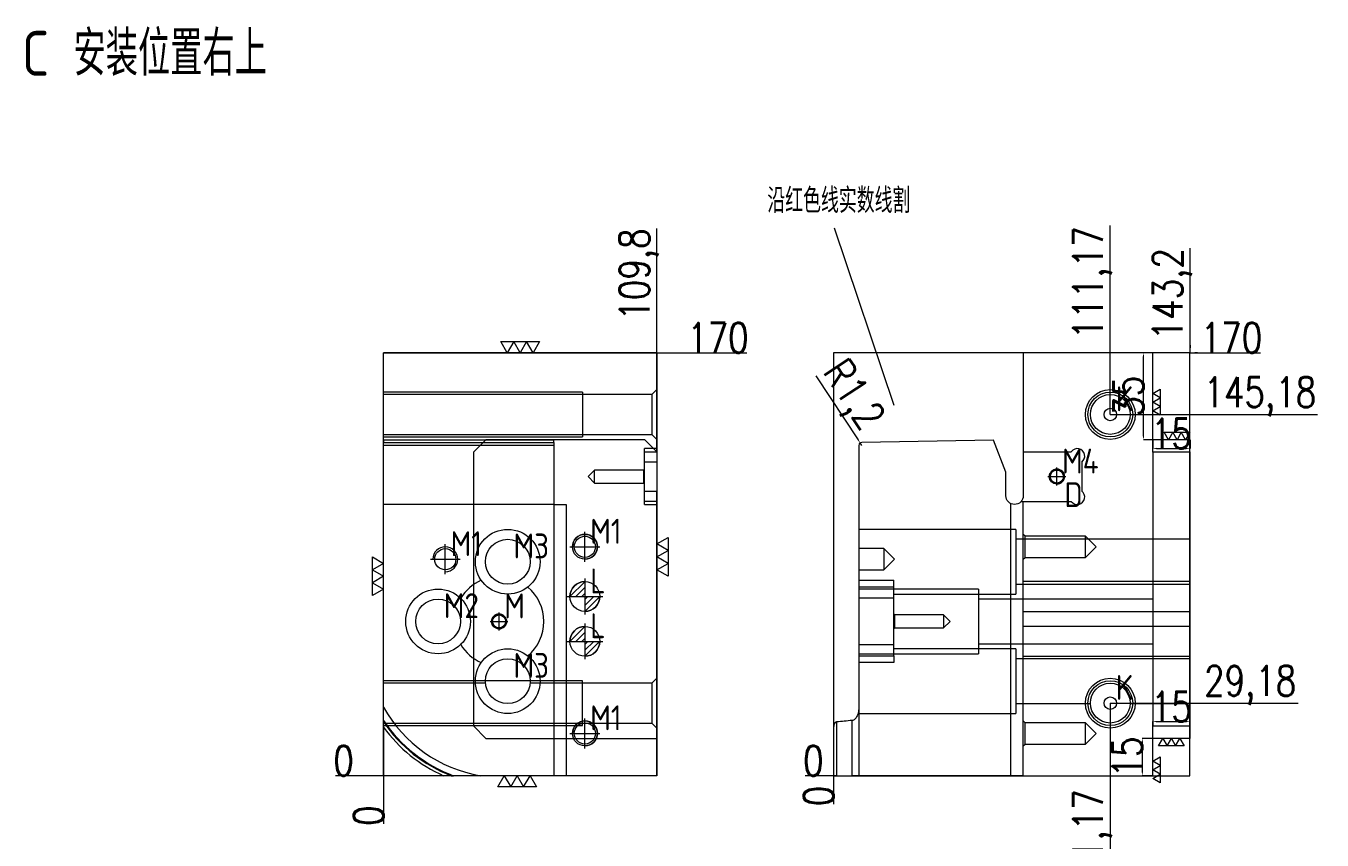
# Model space of a CAD drawing. Header units: millimetres. Extents: x 15244 to 16223, y 34810 to 35346.
# Drawn here: x 15244 to 15765, y 35004 to 35332 of the extents above; entities that cross this region are included whole.
import ezdxf

# ---------------------------------------------------------------- set-up
doc = ezdxf.new("R2010")
doc.units = ezdxf.units.MM
doc.linetypes.add('CENTER', pattern=[0])
doc.linetypes.add('DASHED', pattern=[0])
for name, color, linetype, lineweight in [('DIE', 20, 'Continuous', 20), ('DIE_W', 1, 'Continuous', 20), ('DIM', 4, 'Continuous', 20)]:
    doc.layers.add(name, color=color, linetype=linetype, lineweight=lineweight)
doc.styles.add('chinesef_fs', font='gbenor.shx', dxfattribs={"bigfont": 'gbcbig.shx'})
doc.styles.add('gbenor', font='gbenor.shx', dxfattribs={"bigfont": 'gbcbig.shx'})
doc.styles.add('TXT', font='txt.shx', dxfattribs={"width": 0.8, "bigfont": 'ctxt.shx'})
doc.dimstyles.new('零件', dxfattribs={"dimscale": 1.5, "dimtxt": 8, "dimasz": 1, "dimexe": 0, "dimexo": 0, "dimgap": 0, "dimtad": 1, "dimtxsty": 'TXT', "dimcen": 0, "dimclrd": 252, "dimclre": 252, "dimclrt": 4, "dimazin": 3, "dimtp": 0.001, "dimtm": 0.001, "dimtfac": 1, "dimtmove": 0, "dimatfit": 3, "dimlwd": 5, "dimlwe": 5})

# ---------------------------------------------------------------- blocks, each defined once
blk = doc.blocks.new('*D1109')
at = {"layer": 'Defpoints', "color": 0}
for p in [(15497.19, 35200.28), (15510.09, 35200.28), (15387.39, 35030.28)]:
    blk.add_point(p, dxfattribs=at)
at = {"layer": 'DIM', "color": 252, "lineweight": 5}
for p, q in [((15497.19, 35200.28), (15504.09, 35200.28)), ((15504.09, 35200.28), (15507.09, 35200.28)), ((15507.09, 35200.28), (15533.4, 35200.28))]:
    blk.add_line(p, q, dxfattribs=at)
at = {"layer": 'DIM', "color": 4, "lineweight": 5, "insert": (15521.75, 35206.28), "char_height": 12, "attachment_point": 5, "style": 'TXT'}
blk.add_mtext('170', dxfattribs=at)
blk = doc.blocks.new('*D1110')
at = {"layer": 'Defpoints', "color": 0}
for p in [(15374.49, 35030.28), (15387.39, 35030.28), (15387.39, 35030.28)]:
    blk.add_point(p, dxfattribs=at)
at = {"layer": 'DIM', "color": 252, "lineweight": 5}
blk.add_line((15387.39, 35030.28), (15368.09, 35030.28), dxfattribs=at)
at = {"layer": 'DIM', "color": 4, "lineweight": 5, "insert": (15371.29, 35036.28), "char_height": 12, "attachment_point": 5, "style": 'TXT'}
blk.add_mtext('0', dxfattribs=at)
blk = doc.blocks.new('*D1111')
at = {"layer": 'Defpoints', "color": 0}
for p in [(15387.39, 35030.28), (15387.39, 35030.28), (15387.39, 35017.38)]:
    blk.add_point(p, dxfattribs=at)
at = {"layer": 'DIM', "color": 252, "lineweight": 5}
blk.add_line((15387.39, 35030.28), (15387.39, 35010.98), dxfattribs=at)
at = {"layer": 'DIM', "color": 4, "lineweight": 5, "insert": (15381.39, 35014.18), "char_height": 12, "attachment_point": 5, "rotation": 90, "style": 'TXT'}
blk.add_mtext('0', dxfattribs=at)
blk = doc.blocks.new('*D1112')
at = {"layer": 'Defpoints', "color": 0}
for p in [(15497.19, 35213.18), (15497.19, 35200.28), (15387.39, 35030.28)]:
    blk.add_point(p, dxfattribs=at)
at = {"layer": 'DIM', "color": 252, "lineweight": 5}
for p, q in [((15497.19, 35210.18), (15497.19, 35250.21)), ((15497.19, 35207.18), (15497.19, 35210.18)), ((15497.19, 35200.28), (15497.19, 35207.18))]:
    blk.add_line(p, q, dxfattribs=at)
at = {"layer": 'DIM', "color": 4, "lineweight": 5, "insert": (15490.05, 35231.7), "char_height": 12, "attachment_point": 5, "rotation": 90, "style": 'TXT'}
blk.add_mtext('109,8', dxfattribs=at)
blk = doc.blocks.new('*D1113')
at = {"layer": 'Defpoints', "color": 0}
for p in [(15679.43, 35059.46), (15716.46, 35059.46), (15568.26, 35030.28)]:
    blk.add_point(p, dxfattribs=at)
at = {"layer": 'DIM', "color": 252, "lineweight": 5}
for p, q in [((15679.43, 35059.46), (15710.46, 35059.46)), ((15710.46, 35059.46), (15713.46, 35059.46)), ((15713.46, 35059.46), (15754.86, 35059.46))]:
    blk.add_line(p, q, dxfattribs=at)
at = {"layer": 'DIM', "color": 4, "lineweight": 5, "insert": (15735.66, 35066.6), "char_height": 12, "attachment_point": 5, "style": 'TXT'}
blk.add_mtext('29,18', dxfattribs=at)
blk = doc.blocks.new('*D1114')
at = {"layer": 'Defpoints', "color": 0}
for p in [(15679.43, 35175.46), (15716.46, 35175.46), (15568.26, 35030.28)]:
    blk.add_point(p, dxfattribs=at)
at = {"layer": 'DIM', "color": 252, "lineweight": 5}
for p, q in [((15679.43, 35175.46), (15710.46, 35175.46)), ((15710.46, 35175.46), (15713.46, 35175.46)), ((15713.46, 35175.46), (15762.63, 35175.46))]:
    blk.add_line(p, q, dxfattribs=at)
at = {"layer": 'DIM', "color": 4, "lineweight": 5, "insert": (15739.54, 35182.6), "char_height": 12, "attachment_point": 5, "style": 'TXT'}
blk.add_mtext('145,18', dxfattribs=at)
blk = doc.blocks.new('*D1115')
at = {"layer": 'Defpoints', "color": 0}
for p in [(15711.46, 35200.28), (15716.46, 35200.28), (15568.26, 35030.28)]:
    blk.add_point(p, dxfattribs=at)
at = {"layer": 'DIM', "color": 252, "lineweight": 5}
for p, q in [((15711.46, 35200.28), (15714.46, 35200.28)), ((15714.46, 35200.28), (15713.46, 35200.28)), ((15713.46, 35200.28), (15739.77, 35200.28))]:
    blk.add_line(p, q, dxfattribs=at)
at = {"layer": 'DIM', "color": 4, "lineweight": 5, "insert": (15728.11, 35206.28), "char_height": 12, "attachment_point": 5, "style": 'TXT'}
blk.add_mtext('170', dxfattribs=at)
blk = doc.blocks.new('*D1116')
at = {"layer": 'Defpoints', "color": 0}
for p in [(15563.26, 35030.28), (15568.26, 35030.28), (15568.26, 35030.28)]:
    blk.add_point(p, dxfattribs=at)
at = {"layer": 'DIM', "color": 252, "lineweight": 5}
blk.add_line((15568.26, 35030.28), (15556.86, 35030.28), dxfattribs=at)
at = {"layer": 'DIM', "color": 4, "lineweight": 5, "insert": (15560.06, 35036.28), "char_height": 12, "attachment_point": 5, "style": 'TXT'}
blk.add_mtext('0', dxfattribs=at)
blk = doc.blocks.new('*D1117')
at = {"layer": 'Defpoints', "color": 0}
for p in [(15679.43, 35059.46), (15568.26, 35030.28), (15679.43, 35025.28)]:
    blk.add_point(p, dxfattribs=at)
at = {"layer": 'DIM', "color": 252, "lineweight": 5}
for p, q in [((15679.43, 35059.46), (15679.43, 35031.28)), ((15679.43, 35031.28), (15679.43, 35028.28)), ((15679.43, 35028.28), (15679.43, 34979.11))]:
    blk.add_line(p, q, dxfattribs=at)
at = {"layer": 'DIM', "color": 4, "lineweight": 5, "insert": (15672.28, 35002.2), "char_height": 12, "attachment_point": 5, "rotation": 90, "style": 'TXT'}
blk.add_mtext('111,17', dxfattribs=at)
blk = doc.blocks.new('*D1118')
at = {"layer": 'Defpoints', "color": 0}
for p in [(15568.26, 35030.28), (15568.26, 35030.28), (15568.26, 35025.28)]:
    blk.add_point(p, dxfattribs=at)
at = {"layer": 'DIM', "color": 252, "lineweight": 5}
blk.add_line((15568.26, 35030.28), (15568.26, 35018.88), dxfattribs=at)
at = {"layer": 'DIM', "color": 4, "lineweight": 5, "insert": (15562.26, 35022.08), "char_height": 12, "attachment_point": 5, "rotation": 90, "style": 'TXT'}
blk.add_mtext('0', dxfattribs=at)
blk = doc.blocks.new('*D1119')
at = {"layer": 'Defpoints', "color": 0}
for p in [(15711.46, 35205.28), (15711.46, 35200.28), (15568.26, 35030.28)]:
    blk.add_point(p, dxfattribs=at)
at = {"layer": 'DIM', "color": 252, "lineweight": 5}
for p, q in [((15711.46, 35202.28), (15711.46, 35242.31)), ((15711.46, 35200.28), (15711.46, 35203.28)), ((15711.46, 35203.28), (15711.46, 35202.28))]:
    blk.add_line(p, q, dxfattribs=at)
at = {"layer": 'DIM', "color": 4, "lineweight": 5, "insert": (15704.31, 35223.8), "char_height": 12, "attachment_point": 5, "rotation": 90, "style": 'TXT'}
blk.add_mtext('143,2', dxfattribs=at)
blk = doc.blocks.new('*D1120')
at = {"layer": 'Defpoints', "color": 0}
for p in [(15679.43, 35205.28), (15679.43, 35175.46), (15568.26, 35030.28)]:
    blk.add_point(p, dxfattribs=at)
at = {"layer": 'DIM', "color": 252, "lineweight": 5}
for p, q in [((15679.43, 35202.28), (15679.43, 35251.45)), ((15679.43, 35199.28), (15679.43, 35202.28)), ((15679.43, 35175.46), (15679.43, 35199.28))]:
    blk.add_line(p, q, dxfattribs=at)
at = {"layer": 'DIM', "color": 4, "lineweight": 5, "insert": (15672.28, 35228.37), "char_height": 12, "attachment_point": 5, "rotation": 90, "style": 'TXT'}
blk.add_mtext('111,17', dxfattribs=at)
blk = doc.blocks.new('pg_hx_L0')
at = {"color": 230}
for p, q in [((-0.5, -0.003), (0, 0.497)), ((0, 0.6), (0, -0.6)), ((-0.6, 0), (0.6, 0)), ((-0.3, 0), (0, 0.3)), ((-0.1, 0), (0, 0.1)), ((0.5, 0.003), (0, -0.497)), ((0.1, 0), (0, -0.1)), ((0.3, 0), (0, -0.3))]:
    blk.add_line(p, q, dxfattribs=at)
for start, end in [(90, 180), (270, 0)]:
    blk.add_arc((0, 0), 0.5, start, end, dxfattribs=at)
blk = doc.blocks.new('pg_hx_LLL0')
blk.add_blockref('pg_hx_L0', (0, 0))
blk = doc.blocks.new('*D1127')
at = {"layer": 'Defpoints', "color": 0}
for p in [(15711.46, 35052.02), (15696.46, 35045.28), (15711.46, 35045.28)]:
    blk.add_point(p, dxfattribs=at)
at = {"layer": 'DIE', "color": 252, "linetype": 'Continuous', "lineweight": 5}
for p, q in [((15696.46, 35045.28), (15696.46, 35052.02)), ((15697.96, 35052.02), (15709.96, 35052.02)), ((15711.46, 35045.28), (15711.46, 35052.02))]:
    blk.add_line(p, q, dxfattribs=at)
at = {"layer": 'DIE', "color": 252}
for points in [[(15697.96, 35052.27), (15697.96, 35051.77), (15696.46, 35052.02)], [(15709.96, 35051.77), (15709.96, 35052.27), (15711.46, 35052.02)]]:
    blk.add_solid(points, dxfattribs=at)
at = {"layer": 'DIE', "color": 4, "lineweight": 5, "insert": (15703.96, 35058.02), "char_height": 12, "attachment_point": 5, "style": 'TXT'}
blk.add_mtext('15', dxfattribs=at)
blk = doc.blocks.new('*D1128')
at = {"layer": 'Defpoints', "color": 0}
for p in [(15696.46, 35045.28), (15692.3, 35030.28), (15696.46, 35030.28)]:
    blk.add_point(p, dxfattribs=at)
at = {"layer": 'DIE', "color": 252, "linetype": 'Continuous', "lineweight": 5}
for p, q in [((15696.46, 35045.28), (15692.3, 35045.28)), ((15692.3, 35043.78), (15692.3, 35031.78)), ((15696.46, 35030.28), (15692.3, 35030.28))]:
    blk.add_line(p, q, dxfattribs=at)
at = {"layer": 'DIE', "color": 252}
for points in [[(15692.55, 35043.78), (15692.05, 35043.78), (15692.3, 35045.28)], [(15692.05, 35031.78), (15692.55, 35031.78), (15692.3, 35030.28)]]:
    blk.add_solid(points, dxfattribs=at)
at = {"layer": 'DIE', "color": 4, "lineweight": 5, "insert": (15686.3, 35037.78), "char_height": 12, "attachment_point": 5, "rotation": 90, "style": 'TXT'}
blk.add_mtext('15', dxfattribs=at)
blk = doc.blocks.new('*D1129')
at = {"layer": 'Defpoints', "color": 0}
for p in [(15692.78, 35200.28), (15696.46, 35200.28), (15696.46, 35165.28)]:
    blk.add_point(p, dxfattribs=at)
at = {"layer": 'DIE', "color": 252, "linetype": 'Continuous', "lineweight": 5}
for p, q in [((15696.46, 35200.28), (15692.78, 35200.28)), ((15692.78, 35166.78), (15692.78, 35198.78)), ((15696.46, 35165.28), (15692.78, 35165.28))]:
    blk.add_line(p, q, dxfattribs=at)
at = {"layer": 'DIE', "color": 252}
for points in [[(15693.03, 35198.78), (15692.53, 35198.78), (15692.78, 35200.28)], [(15692.53, 35166.78), (15693.03, 35166.78), (15692.78, 35165.28)]]:
    blk.add_solid(points, dxfattribs=at)
at = {"layer": 'DIE', "color": 4, "lineweight": 5, "insert": (15686.78, 35182.78), "char_height": 12, "attachment_point": 5, "rotation": 90, "style": 'TXT'}
blk.add_mtext('35', dxfattribs=at)
blk = doc.blocks.new('*D1130')
at = {"layer": 'Defpoints', "color": 0}
for p in [(15696.46, 35165.28), (15711.46, 35165.28), (15711.46, 35161.82)]:
    blk.add_point(p, dxfattribs=at)
at = {"layer": 'DIE', "color": 252, "linetype": 'Continuous', "lineweight": 5}
for p, q in [((15696.46, 35165.28), (15696.46, 35161.82)), ((15711.46, 35165.28), (15711.46, 35161.82)), ((15697.96, 35161.82), (15709.96, 35161.82))]:
    blk.add_line(p, q, dxfattribs=at)
at = {"layer": 'DIE', "color": 252}
for points in [[(15697.96, 35162.07), (15697.96, 35161.57), (15696.46, 35161.82)], [(15709.96, 35161.57), (15709.96, 35162.07), (15711.46, 35161.82)]]:
    blk.add_solid(points, dxfattribs=at)
at = {"layer": 'DIE', "color": 4, "lineweight": 5, "insert": (15703.96, 35167.82), "char_height": 12, "attachment_point": 5, "style": 'TXT'}
blk.add_mtext('15', dxfattribs=at)
blk = doc.blocks.new('*D1131')
at = {"layer": 'Defpoints', "color": 0}
for p in [(15578.9, 35164.02), (15579.56, 35163.02)]:
    blk.add_point(p, dxfattribs=at)
at = {"layer": 'DIE', "color": 252, "linetype": 'Continuous', "lineweight": 5}
for p, q in [((15561.13, 35190.95), (15578.07, 35165.27)), ((15579.56, 35163.02), (15578.9, 35164.02))]:
    blk.add_line(p, q, dxfattribs=at)
at = {"layer": 'DIE', "color": 252}
blk.add_solid([(15577.86, 35165.14), (15578.28, 35165.41), (15578.9, 35164.02)], dxfattribs=at)
at = {"layer": 'DIE', "color": 4, "lineweight": 5, "insert": (15575.15, 35182.67), "char_height": 12, "attachment_point": 5, "rotation": 303.4084, "style": 'TXT'}
blk.add_mtext('R1,2', dxfattribs=at)

msp = doc.modelspace()

# ---------------------------------------------------------------- linework, layer by layer
at = {"layer": 'DIE', "color": 4, "linetype": 'Continuous', "lineweight": 5}
msp.add_line((15592.601, 35179.009), (15568.588, 35250.358), dxfattribs=at)
at = {"layer": 'DIE', "color": 2, "linetype": 'Continuous', "lineweight": 5}
for p, q in [((15387.391, 35165.259), (15387.391, 35200.283)), ((15497.191, 35200.283), (15387.391, 35200.283)), ((15497.191, 35160.503), (15497.191, 35200.283)), ((15696.456, 35200.283), (15644.456, 35200.283)), ((15696.456, 35160.484), (15696.456, 35200.283)), ((15387.391, 35163.021), (15387.391, 35164.219)), ((15455.791, 35164.219), (15455.791, 35163.021)), ((15711.456, 35165.283), (15696.456, 35165.283)), ((15711.456, 35160.484), (15711.456, 35165.283)), ((15387.391, 35057.851), (15387.391, 35163.021)), ((15455.791, 35163.021), (15455.791, 35030.283)), ((15492.191, 35160.503), (15497.191, 35160.503)), ((15492.191, 35140.502), (15492.191, 35160.503)), ((15644.456, 35160.503), (15663.764, 35160.503)), ((15696.456, 35160.484), (15711.456, 35160.484)), ((15711.456, 35160.484), (15711.456, 35045.283)), ((15497.191, 35156.311), (15492.191, 35156.311)), ((15497.191, 35156.311), (15497.191, 35144.694)), ((15667.956, 35156.311), (15667.956, 35144.694)), ((15492.191, 35144.694), (15497.191, 35144.694)), ((15455.791, 35139.283), (15460.791, 35139.283)), ((15497.191, 35140.502), (15492.191, 35140.502)), ((15497.191, 35030.283), (15497.191, 35140.502)), ((15643.611, 35140.502), (15663.764, 35140.502)), ((15644.456, 35030.283), (15644.456, 35140.502)), ((15578.356, 35057.759), (15578.356, 35030.283)), ((15387.391, 35049.803), (15387.391, 35030.283)), ((15568.256, 35049.803), (15568.256, 35030.283)), ((15696.456, 35030.283), (15696.456, 35045.283)), ((15711.456, 35045.283), (15696.456, 35045.283)), ((15411.465, 35030.283), (15387.391, 35030.283)), ((15455.791, 35030.283), (15426.347, 35030.283)), ((15460.791, 35030.283), (15455.791, 35030.283)), ((15497.191, 35030.283), (15460.791, 35030.283)), ((15639.456, 35030.283), (15578.356, 35030.283)), ((15644.456, 35030.283), (15639.456, 35030.283)), ((15644.456, 35030.283), (15696.456, 35030.283))]:
    msp.add_line(p, q, dxfattribs=at)
at = {"layer": 'DIE', "color": 11, "linetype": 'DASHED', "lineweight": 5, "ltscale": 0.574891}
for p, q in [((15497.191, 35185.459), (15495.191, 35183.459)), ((15495.191, 35167.458), (15497.191, 35165.458)), ((15497.191, 35069.459), (15495.191, 35067.459)), ((15495.191, 35051.458), (15497.191, 35049.458))]:
    msp.add_line(p, q, dxfattribs=at)
at = {"layer": 'DIE', "color": 6, "linetype": 'DASHED', "lineweight": 5, "ltscale": 0.574891}
for p, q in [((15467.391, 35184.459), (15387.391, 35184.459)), ((15467.391, 35184.459), (15467.391, 35166.459)), ((15387.391, 35166.459), (15467.391, 35166.459)), ((15467.391, 35068.459), (15387.391, 35068.459)), ((15467.391, 35050.459), (15467.391, 35068.459)), ((15387.391, 35050.459), (15467.391, 35050.459))]:
    msp.add_line(p, q, dxfattribs=at)
at = {"layer": 'DIE', "color": 2, "linetype": 'DASHED', "lineweight": 5, "ltscale": 0.574891}
for p, q in [((15423.491, 35160.283), (15428.491, 35165.283)), ((15492.391, 35165.283), (15428.491, 35165.283)), ((15492.391, 35165.283), (15497.191, 35160.484)), ((15423.491, 35160.283), (15423.491, 35050.283)), ((15696.456, 35160.283), (15696.456, 35160.484)), ((15696.456, 35160.283), (15696.456, 35050.283)), ((15711.456, 35160.283), (15696.456, 35160.283)), ((15592.456, 35078.485), (15592.456, 35106.082)), ((15428.491, 35045.283), (15423.491, 35050.283)), ((15696.456, 35050.283), (15711.456, 35050.283)), ((15696.456, 35045.283), (15696.456, 35050.283)), ((15428.491, 35045.283), (15497.191, 35045.283))]:
    msp.add_line(p, q, dxfattribs=at)
at = {"layer": 'DIE', "color": 155, "linetype": 'Continuous', "lineweight": 5}
for p, q in [((15455.791, 35163.021), (15387.391, 35163.021)), ((15460.791, 35139.283), (15460.791, 35030.283)), ((15639.456, 35030.283), (15639.456, 35139.621)), ((15569.393, 35051.891), (15569.393, 35030.283)), ((15575.702, 35030.283), (15575.702, 35052.483))]:
    msp.add_line(p, q, dxfattribs=at)
at = {"layer": 'DIE', "color": 31, "linetype": 'DASHED', "lineweight": 5, "ltscale": 0.574891}
for p, q in [((15497.191, 35161.735), (15492.191, 35161.735)), ((15492.191, 35160.503), (15492.191, 35161.735)), ((15492.191, 35139.27), (15492.191, 35140.502)), ((15492.191, 35139.27), (15497.191, 35139.27)), ((15641.456, 35129.283), (15578.356, 35129.283)), ((15641.456, 35129.283), (15641.456, 35103.283)), ((15711.456, 35125.287), (15641.456, 35125.287)), ((15578.356, 35108.809), (15592.456, 35108.809)), ((15592.456, 35106.082), (15592.456, 35108.809)), ((15641.456, 35107.28), (15711.456, 35107.28)), ((15592.456, 35106.082), (15578.356, 35106.082)), ((15626.456, 35105.283), (15578.356, 35105.283)), ((15592.456, 35101.58), (15578.356, 35101.58)), ((15592.456, 35103.283), (15641.456, 35103.283)), ((15626.456, 35105.283), (15626.456, 35079.283)), ((15696.456, 35101.287), (15626.456, 35101.287)), ((15578.356, 35082.987), (15592.456, 35082.987)), ((15641.456, 35081.283), (15592.456, 35081.283)), ((15626.456, 35083.28), (15696.456, 35083.28)), ((15641.456, 35081.283), (15641.456, 35055.283)), ((15578.356, 35079.283), (15626.456, 35079.283)), ((15578.356, 35078.485), (15592.456, 35078.485)), ((15592.456, 35075.758), (15578.356, 35075.758)), ((15592.456, 35078.485), (15592.456, 35075.758)), ((15711.456, 35077.287), (15641.456, 35077.287)), ((15578.356, 35055.283), (15641.456, 35055.283)), ((15641.456, 35059.28), (15671.428, 35059.28)), ((15687.424, 35059.28), (15711.456, 35059.28))]:
    msp.add_line(p, q, dxfattribs=at)
at = {"layer": 'DIE', "color": 31, "linetype": 'Continuous', "lineweight": 5}
for p, q in [((15497.191, 35160.503), (15497.191, 35156.311)), ((15497.191, 35140.502), (15497.191, 35144.694))]:
    msp.add_line(p, q, dxfattribs=at)
at = {"layer": 'DIE', "color": 5, "linetype": 'DASHED', "lineweight": 5, "ltscale": 0.574891}
for p, q in [((15492.191, 35153.503), (15491.794, 35153.106)), ((15472.191, 35153.106), (15469.588, 35150.503)), ((15469.588, 35150.503), (15472.191, 35147.9)), ((15491.794, 35153.106), (15472.191, 35153.106)), ((15472.191, 35147.9), (15472.191, 35153.106)), ((15491.794, 35153.106), (15491.794, 35150.503)), ((15491.794, 35150.503), (15491.794, 35147.9)), ((15472.191, 35147.9), (15491.794, 35147.9)), ((15491.794, 35147.9), (15492.191, 35147.503)), ((15645.203, 35126.536), (15644.456, 35127.283)), ((15669.456, 35126.536), (15645.203, 35126.536)), ((15645.203, 35118.03), (15645.203, 35126.536)), ((15673.709, 35122.283), (15669.456, 35126.536)), ((15669.456, 35118.03), (15669.456, 35126.536)), ((15669.456, 35118.03), (15673.709, 35122.283)), ((15588.456, 35121.536), (15578.356, 35121.536)), ((15592.709, 35117.283), (15588.456, 35121.536)), ((15588.456, 35121.536), (15588.456, 35113.03)), ((15588.456, 35113.03), (15592.709, 35117.283)), ((15644.456, 35117.283), (15645.203, 35118.03)), ((15645.203, 35118.03), (15669.456, 35118.03)), ((15578.356, 35113.03), (15588.456, 35113.03)), ((15592.853, 35094.886), (15592.456, 35095.283)), ((15612.456, 35094.886), (15592.853, 35094.886)), ((15592.853, 35092.283), (15592.853, 35094.886)), ((15592.853, 35089.68), (15592.853, 35092.283)), ((15615.059, 35092.283), (15612.456, 35094.886)), ((15612.456, 35094.886), (15612.456, 35089.68)), ((15612.456, 35089.68), (15615.059, 35092.283)), ((15592.456, 35089.283), (15592.853, 35089.68)), ((15592.853, 35089.68), (15612.456, 35089.68)), ((15645.203, 35051.536), (15644.456, 35052.283)), ((15669.456, 35051.536), (15645.203, 35051.536)), ((15645.203, 35043.03), (15645.203, 35051.536)), ((15673.709, 35047.283), (15669.456, 35051.536)), ((15669.456, 35043.03), (15669.456, 35051.536)), ((15669.456, 35043.03), (15673.709, 35047.283)), ((15644.456, 35042.283), (15645.203, 35043.03)), ((15645.203, 35043.03), (15669.456, 35043.03))]:
    msp.add_line(p, q, dxfattribs=at)
at = {"layer": 'DIE', "linetype": 'Continuous', "lineweight": 5}
for points in [[(15450.085, 35204.783), (15447.487, 35200.283), (15444.889, 35204.783), (15442.291, 35200.283), (15439.693, 35204.783), (15437.095, 35200.283), (15434.497, 35204.783), (15450.085, 35204.783)], [(15501.691, 35110.436), (15497.191, 35113.034), (15501.691, 35115.632), (15497.191, 35118.23), (15501.691, 35120.828), (15497.191, 35123.426), (15501.691, 35126.024), (15501.691, 35110.436)], [(15382.891, 35118.23), (15387.391, 35115.632), (15382.891, 35113.034), (15387.391, 35110.436), (15382.891, 35107.838), (15387.391, 35105.24), (15382.891, 35102.642), (15382.891, 35118.23)], [(15433.275, 35025.783), (15435.873, 35030.283), (15438.471, 35025.783), (15441.069, 35030.283), (15443.667, 35025.783), (15446.265, 35030.283), (15448.863, 35025.783), (15433.275, 35025.783)]]:
    msp.add_lwpolyline(points, close=True, dxfattribs=at)
at = {"layer": 'DIE', "color": 1, "linetype": 'Continuous', "lineweight": 5}
msp.add_lwpolyline([(15644.456, 35200.283), (15644.456, 35142.783, -0.4142136), (15640.956, 35139.283), (15640.956, 35139.283, -0.4142136), (15637.456, 35142.783), (15637.456, 35152.232), (15632.457, 35165.144), (15579.535, 35164.22, 0.4091108), (15578.356, 35163.021), (15578.356, 35057.851), (15578.356, 35057.851, -0.0431464), (15578.208, 35056.046, -0.030988), (15577.978, 35055.065, -0.0318563), (15577.699, 35054.313, -0.0495012), (15577.253, 35053.522, -0.0565191), (15576.786, 35052.992, -0.0685214), (15576.285, 35052.651, -0.0914941), (15575.702, 35052.483, -0.0002929), (15569.393, 35051.891, 0.0818885), (15569.159, 35051.828, 0.0545958), (15568.987, 35051.724, 0.0562664), (15568.785, 35051.53, 0.0505046), (15568.584, 35051.229, 0.0649784), (15568.347, 35050.592, 0.0582089), (15568.256, 35049.803)], format="xyb", dxfattribs=at)
for points in [[(15699.456, 35175.187), (15696.456, 35176.919), (15699.456, 35178.652), (15696.456, 35180.384), (15699.456, 35182.116), (15696.456, 35183.848), (15699.456, 35185.58), (15699.456, 35175.187)], [(15711.433, 35168.283), (15709.7, 35165.283), (15707.968, 35168.283), (15706.236, 35165.283), (15704.504, 35168.283), (15702.772, 35165.283), (15701.04, 35168.283), (15711.433, 35168.283)], [(15698.76, 35042.283), (15700.492, 35045.283), (15702.224, 35042.283), (15703.956, 35045.283), (15705.688, 35042.283), (15707.42, 35045.283), (15709.152, 35042.283), (15698.76, 35042.283)], [(15699.456, 35027.491), (15696.456, 35029.223), (15699.456, 35030.955), (15696.456, 35032.687), (15699.456, 35034.419), (15696.456, 35036.151), (15699.456, 35037.883), (15699.456, 35027.491)]]:
    msp.add_lwpolyline(points, close=True, dxfattribs=at)
at = {"layer": 'DIE', "color": 2, "linetype": 'Continuous', "lineweight": 5}
for centre, radius in [((15679.426, 35175.459), 10), ((15657.956, 35150.503), 3), ((15468.291, 35122.283), 5), ((15412.191, 35117.283), 4.253), ((15468.291, 35102.283), 6), ((15433.791, 35092.283), 3), ((15468.291, 35084.283), 6), ((15679.426, 35059.459), 10), ((15468.291, 35047.283), 5)]:
    msp.add_circle(centre, radius, dxfattribs=at)
at = {"layer": 'DIE', "color": 6, "linetype": 'DASHED', "lineweight": 5, "ltscale": 0.574891}
for centre in [(15679.426, 35175.459), (15679.426, 35059.459)]:
    msp.add_circle(centre, 9, dxfattribs=at)
at = {"layer": 'DIE', "color": 42, "linetype": 'Continuous', "lineweight": 5}
for centre, radius in [((15679.426, 35175.458), 2.5), ((15657.956, 35150.503), 2.603), ((15437.291, 35116.283), 13), ((15437.291, 35116.283), 9.003), ((15468.291, 35122.283), 4.253), ((15409.291, 35092.283), 13), ((15409.291, 35092.283), 9.003), ((15433.791, 35092.283), 2.603), ((15437.291, 35068.283), 13), ((15437.291, 35068.283), 9.003), ((15679.426, 35059.458), 2.5), ((15468.291, 35047.283), 4.253)]:
    msp.add_circle(centre, radius, dxfattribs=at)
at = {"layer": 'DIE', "color": 2, "linetype": 'Continuous', "lineweight": 5}
for centre, radius, start, end in [((15666.188, 35158.735), 3, 306.1042, 143.89578), ((15666.188, 35142.27), 3, 216.10421, 53.8958), ((15433.791, 35092.283), 18, 113.35618, 148.90282), ((15433.791, 35092.283), 18, 309.95047, 50.04953), ((15433.791, 35092.283), 18, 211.09718, 246.64382)]:
    msp.add_arc(centre, radius, start, end, dxfattribs=at)
at = {"layer": 'DIE', "color": 42, "linetype": 'Continuous', "lineweight": 5}
for centre, radius in [((15657.956, 35150.503), 3), ((15468.291, 35122.283), 5), ((15412.191, 35117.283), 5), ((15433.791, 35092.283), 3), ((15468.291, 35047.283), 5)]:
    msp.add_arc(centre, radius, 270, 180, dxfattribs=at)
at = {"layer": 'DIE', "color": 155, "linetype": 'Continuous', "lineweight": 5}
for radius, start, end in [(55.073, 209.03851, 260.39055), (57.869, 213.69023, 249.77257), (58.2, 214.17544, 248.90684), (59.398, 215.84245, 246.0886)]:
    msp.add_arc((15435.541, 35084.583), radius, start, end, dxfattribs=at)
msp.add_open_spline([(15387.391, 35164.22), (15455.791, 35164.22)], degree=1, dxfattribs=at)
at = {"layer": 'DIE', "color": 2, "linetype": 'Continuous', "lineweight": 5}
for points, knots in [([(15387.391, 35052.483), (15387.391, 35052.49), (15387.391, 35052.501), (15387.391, 35052.53), (15387.391, 35052.549), (15387.391, 35052.583), (15387.391, 35052.602), (15387.391, 35052.622), (15387.391, 35052.636), (15387.391, 35052.643), (15387.391, 35052.681), (15387.391, 35052.714), (15387.391, 35052.82), (15387.391, 35052.902), (15387.391, 35053.015), (15387.391, 35053.038), (15387.391, 35053.085), (15387.391, 35053.109), (15387.391, 35053.182), (15387.391, 35053.232), (15387.391, 35053.385), (15387.391, 35053.493), (15387.391, 35053.716), (15387.391, 35053.831), (15387.391, 35054.01), (15387.391, 35054.07), (15387.391, 35054.191), (15387.391, 35054.252), (15387.391, 35054.435), (15387.391, 35054.559), (15387.391, 35054.81), (15387.391, 35054.937), (15387.391, 35055.193), (15387.391, 35055.322), (15387.391, 35055.583), (15387.391, 35055.714), (15387.391, 35055.979), (15387.391, 35056.112), (15387.391, 35056.511), (15387.391, 35056.777), (15387.391, 35057.313), (15387.391, 35057.582), (15387.391, 35057.851)], [0, 0, 0, 0, 0.03125, 0.03125, 0.0625, 0.0625, 0.078125, 0.0859375, 0.0859375, 0.09375, 0.09375, 0.125, 0.125, 0.1875, 0.1875, 0.203125, 0.203125, 0.21875, 0.21875, 0.25, 0.25, 0.3125, 0.3125, 0.375, 0.375, 0.40625, 0.40625, 0.4375, 0.4375, 0.5, 0.5, 0.5625, 0.5625, 0.625, 0.625, 0.6875, 0.6875, 0.75, 0.75, 0.875, 0.875, 1, 1, 1, 1]), ([(15387.391, 35049.803), (15387.391, 35049.91), (15387.391, 35050.016), (15387.391, 35050.228), (15387.391, 35050.333), (15387.391, 35050.54), (15387.391, 35050.644), (15387.391, 35050.797), (15387.391, 35050.848), (15387.391, 35050.923), (15387.391, 35050.949), (15387.391, 35050.999), (15387.391, 35051.024), (15387.391, 35051.097), (15387.391, 35051.146), (15387.391, 35051.241), (15387.391, 35051.288), (15387.391, 35051.379), (15387.391, 35051.424), (15387.391, 35051.51), (15387.391, 35051.551), (15387.391, 35051.629), (15387.391, 35051.665), (15387.391, 35051.716), (15387.391, 35051.733), (15387.391, 35051.763), (15387.391, 35051.792), (15387.391, 35051.817), (15387.391, 35051.833), (15387.391, 35051.839), (15387.391, 35051.849), (15387.391, 35051.853), (15387.391, 35051.875), (15387.391, 35051.886), (15387.391, 35051.891)], [0, 0, 0, 0, 0.125, 0.125, 0.25, 0.25, 0.375, 0.375, 0.4375, 0.4375, 0.46875, 0.46875, 0.5, 0.5, 0.5625, 0.5625, 0.625, 0.625, 0.6875, 0.6875, 0.75, 0.75, 0.8125, 0.8125, 0.84375, 0.84375, 0.875, 0.90625, 0.90625, 0.921875, 0.921875, 0.9375, 0.9375, 1, 1, 1, 1]), ([(15414.595, 35030.283), (15414.59, 35030.283), (15414.58, 35030.283), (15414.56, 35030.283), (15414.552, 35030.283), (15414.535, 35030.283), (15414.526, 35030.283), (15414.496, 35030.283), (15414.474, 35030.283), (15414.426, 35030.283), (15414.401, 35030.283), (15414.347, 35030.283), (15414.319, 35030.283), (15414.261, 35030.283), (15414.231, 35030.283), (15414.14, 35030.283), (15414.077, 35030.283), (15413.98, 35030.283), (15413.947, 35030.283), (15413.881, 35030.283), (15413.847, 35030.283), (15413.747, 35030.283), (15413.679, 35030.283), (15413.543, 35030.283), (15413.474, 35030.283), (15413.336, 35030.283), (15413.266, 35030.283), (15413.056, 35030.283), (15412.914, 35030.283), (15412.699, 35030.283), (15412.627, 35030.283), (15412.483, 35030.283), (15412.411, 35030.283), (15412.193, 35030.283), (15412.048, 35030.283), (15411.757, 35030.283), (15411.611, 35030.283), (15411.465, 35030.283)], [0, 0, 0, 0, 0.03125, 0.03125, 0.046875, 0.046875, 0.0625, 0.0625, 0.09375, 0.09375, 0.125, 0.125, 0.15625, 0.15625, 0.1875, 0.1875, 0.25, 0.25, 0.28125, 0.28125, 0.3125, 0.3125, 0.375, 0.375, 0.4375, 0.4375, 0.5, 0.5, 0.625, 0.625, 0.6875, 0.6875, 0.75, 0.75, 0.875, 0.875, 1, 1, 1, 1]), ([(15426.347, 35030.283), (15425.863, 35030.283), (15425.379, 35030.283), (15424.412, 35030.283), (15423.929, 35030.283), (15422.963, 35030.283), (15422.48, 35030.283), (15421.757, 35030.283), (15421.516, 35030.283), (15421.155, 35030.283), (15421.035, 35030.283), (15420.794, 35030.283), (15420.674, 35030.283), (15420.313, 35030.283), (15420.074, 35030.283), (15419.596, 35030.283), (15419.358, 35030.283), (15419.003, 35030.283), (15418.884, 35030.283), (15418.648, 35030.283), (15418.531, 35030.283), (15418.181, 35030.283), (15417.949, 35030.283), (15417.606, 35030.283), (15417.493, 35030.283), (15417.268, 35030.283), (15417.156, 35030.283), (15416.935, 35030.283), (15416.826, 35030.283), (15416.613, 35030.283), (15416.509, 35030.283), (15416.382, 35030.283), (15416.356, 35030.283), (15416.306, 35030.283), (15416.282, 35030.283), (15416.209, 35030.283), (15416.161, 35030.283), (15416.068, 35030.283), (15416.024, 35030.283), (15415.937, 35030.283), (15415.895, 35030.283), (15415.836, 35030.283), (15415.816, 35030.283), (15415.779, 35030.283), (15415.76, 35030.283), (15415.708, 35030.283), (15415.676, 35030.283), (15415.62, 35030.283), (15415.596, 35030.283), (15415.557, 35030.283), (15415.542, 35030.283), (15415.533, 35030.283)], [0, 0, 0, 0, 0.125, 0.125, 0.25, 0.25, 0.375, 0.375, 0.4375, 0.4375, 0.46875, 0.46875, 0.5, 0.5, 0.5625, 0.5625, 0.625, 0.625, 0.65625, 0.65625, 0.6875, 0.6875, 0.75, 0.75, 0.78125, 0.78125, 0.8125, 0.8125, 0.84375, 0.84375, 0.875, 0.875, 0.8828125, 0.8828125, 0.890625, 0.890625, 0.90625, 0.90625, 0.921875, 0.921875, 0.9375, 0.9375, 0.9453125, 0.9453125, 0.953125, 0.953125, 0.96875, 0.96875, 0.984375, 0.984375, 1, 1, 1, 1]), ([(15569.393, 35030.283), (15569.356, 35030.283), (15569.321, 35030.283), (15569.27, 35030.283), (15569.253, 35030.283), (15569.22, 35030.283), (15569.204, 35030.283), (15569.157, 35030.283), (15569.128, 35030.283), (15569.072, 35030.283), (15569.046, 35030.283), (15568.995, 35030.283), (15568.971, 35030.283), (15568.926, 35030.283), (15568.905, 35030.283), (15568.844, 35030.283), (15568.806, 35030.283), (15568.755, 35030.283), (15568.738, 35030.283), (15568.706, 35030.283), (15568.691, 35030.283), (15568.648, 35030.283), (15568.621, 35030.283), (15568.571, 35030.283), (15568.548, 35030.283), (15568.505, 35030.283), (15568.486, 35030.283), (15568.431, 35030.283), (15568.4, 35030.283), (15568.36, 35030.283), (15568.348, 35030.283), (15568.326, 35030.283), (15568.316, 35030.283), (15568.29, 35030.283), (15568.278, 35030.283), (15568.26, 35030.283), (15568.256, 35030.283), (15568.256, 35030.283)], [0, 0, 0, 0, 0.03125, 0.03125, 0.046875, 0.046875, 0.0625, 0.0625, 0.09375, 0.09375, 0.125, 0.125, 0.15625, 0.15625, 0.1875, 0.1875, 0.25, 0.25, 0.28125, 0.28125, 0.3125, 0.3125, 0.375, 0.375, 0.4375, 0.4375, 0.5, 0.5, 0.625, 0.625, 0.6875, 0.6875, 0.75, 0.75, 0.875, 0.875, 1, 1, 1, 1]), ([(15578.356, 35030.283), (15578.356, 35030.283), (15578.352, 35030.283), (15578.335, 35030.283), (15578.321, 35030.283), (15578.278, 35030.283), (15578.25, 35030.283), (15578.191, 35030.283), (15578.169, 35030.283), (15578.131, 35030.283), (15578.117, 35030.283), (15578.089, 35030.283), (15578.074, 35030.283), (15578.026, 35030.283), (15577.99, 35030.283), (15577.909, 35030.283), (15577.864, 35030.283), (15577.789, 35030.283), (15577.762, 35030.283), (15577.706, 35030.283), (15577.677, 35030.283), (15577.583, 35030.283), (15577.513, 35030.283), (15577.395, 35030.283), (15577.353, 35030.283), (15577.264, 35030.283), (15577.217, 35030.283), (15577.116, 35030.283), (15577.062, 35030.283), (15576.946, 35030.283), (15576.884, 35030.283), (15576.801, 35030.283), (15576.784, 35030.283), (15576.749, 35030.283), (15576.731, 35030.283), (15576.677, 35030.283), (15576.64, 35030.283), (15576.563, 35030.283), (15576.523, 35030.283), (15576.439, 35030.283), (15576.395, 35030.283), (15576.326, 35030.283), (15576.303, 35030.283), (15576.255, 35030.283), (15576.23, 35030.283), (15576.155, 35030.283), (15576.103, 35030.283), (15575.995, 35030.283), (15575.939, 35030.283), (15575.823, 35030.283), (15575.763, 35030.283), (15575.702, 35030.283)], [0, 0, 0, 0, 0.125, 0.125, 0.25, 0.25, 0.375, 0.375, 0.4375, 0.4375, 0.46875, 0.46875, 0.5, 0.5, 0.5625, 0.5625, 0.625, 0.625, 0.65625, 0.65625, 0.6875, 0.6875, 0.75, 0.75, 0.78125, 0.78125, 0.8125, 0.8125, 0.84375, 0.84375, 0.875, 0.875, 0.8828125, 0.8828125, 0.890625, 0.890625, 0.90625, 0.90625, 0.921875, 0.921875, 0.9375, 0.9375, 0.9453125, 0.9453125, 0.953125, 0.953125, 0.96875, 0.96875, 0.984375, 0.984375, 1, 1, 1, 1])]:
    msp.add_open_spline(points, degree=3, knots=knots, dxfattribs=at)
for points in [[(15387.391, 35052.483), (15387.391, 35052.285), (15387.391, 35052.087), (15387.391, 35051.891)], [(15414.595, 35030.283), (15414.902, 35030.283), (15415.214, 35030.283), (15415.533, 35030.283)], [(15569.393, 35030.283), (15571.497, 35030.283), (15573.6, 35030.283), (15575.702, 35030.283)]]:
    msp.add_open_spline(points, degree=3, dxfattribs=at)
at = {"layer": 'DIE_W', "color": 1, "linetype": 'DASHED', "lineweight": 5, "ltscale": 0.574891}
for p, q in [((15495.191, 35183.459), (15387.391, 35183.459)), ((15495.191, 35183.459), (15495.191, 35167.458)), ((15387.391, 35167.458), (15495.191, 35167.458)), ((15455.791, 35139.283), (15387.391, 35139.283)), ((15711.456, 35108.284), (15644.456, 35108.284)), ((15644.456, 35096.283), (15711.456, 35096.283)), ((15711.456, 35090.284), (15644.456, 35090.284)), ((15644.456, 35078.283), (15711.456, 35078.283)), ((15428.325, 35067.459), (15387.391, 35067.459)), ((15495.191, 35067.459), (15446.257, 35067.459)), ((15495.191, 35067.459), (15495.191, 35051.458)), ((15387.391, 35051.458), (15495.191, 35051.458))]:
    msp.add_line(p, q, dxfattribs=at)
at = {"layer": 'DIE_W', "color": 1, "linetype": 'CENTER', "lineweight": 5, "ltscale": 0.574891}
for p, q in [((15657.956, 35146.903), (15657.956, 35154.103)), ((15654.356, 35150.503), (15661.556, 35150.503)), ((15468.291, 35116.283), (15468.291, 35128.283)), ((15412.191, 35111.283), (15412.191, 35123.283)), ((15462.291, 35122.283), (15474.291, 35122.283)), ((15406.191, 35117.283), (15418.191, 35117.283)), ((15430.191, 35092.283), (15437.391, 35092.283)), ((15433.791, 35088.683), (15433.791, 35095.883)), ((15468.291, 35041.283), (15468.291, 35053.283)), ((15462.291, 35047.283), (15474.291, 35047.283))]:
    msp.add_line(p, q, dxfattribs=at)
at = {"layer": 'DIE_W', "color": 1, "linetype": 'Continuous', "lineweight": 5}
for centre in [(15679.426, 35175.459), (15679.426, 35059.459)]:
    msp.add_circle(centre, 8, dxfattribs=at)
for points in [[(15387.391, 35165.232), (15387.391, 35164.248)], [(15387.391, 35165.232), (15455.791, 35165.232)], [(15455.791, 35164.248), (15455.791, 35165.232)]]:
    msp.add_open_spline(points, degree=1, dxfattribs=at)
at = {"layer": 'DIM', "color": 252, "linetype": 'DASHED', "lineweight": 5}
msp.add_lwpolyline([(15387.391, 35030.283), (15387.391, 35200.283), (15497.191, 35200.283), (15497.191, 35030.283)], close=True, dxfattribs=at)
at = {"layer": 'DIM', "color": 252, "linetype": 'DASHED', "lineweight": 5, "ltscale": 0.574891}
msp.add_lwpolyline([(15568.256, 35030.283), (15711.456, 35030.283), (15711.456, 35200.283), (15568.256, 35200.283)], close=True, dxfattribs=at)

# ---------------------------------------------------------------- block references
at = {"layer": 'DIE', "lineweight": 5, "ltscale": 0.574891, "xscale": 12, "yscale": 12, "zscale": 12}
for p in [(15468.291, 35102.283), (15468.291, 35084.283)]:
    msp.add_blockref('pg_hx_LLL0', p, dxfattribs=at)

# ---------------------------------------------------------------- texts
at = {"layer": 'DIM', "color": 21, "lineweight": 5, "style": 'gbenor'}
msp.add_text('C 安装位置右上', height=18, dxfattribs=at).set_placement((15242.021, 35311.575))
at = {"layer": 'DIM', "color": 4, "lineweight": 5, "style": 'chinesef_fs', "width": 0.9984}
msp.add_text('沿红色线实数线割', height=10, dxfattribs=at).set_placement((15541.595, 35256.424))
at = {"layer": 'DIM', "color": 4, "lineweight": 5, "style": 'gbenor'}
for s, p in [('K', (15681.611, 35176.743)), ('M4', (15660.041, 35151.737)), ('D', (15660.98, 35138.207)), ('M1', (15470.416, 35123.538)), ('M1', (15414.316, 35118.538)), ('M3', (15439.576, 35117.618)), ('L', (15470.436, 35103.548)), ('M2', (15411.576, 35093.618)), ('M', (15435.876, 35093.518)), ('L', (15470.436, 35085.548)), ('M3', (15439.576, 35069.618)), ('K', (15681.611, 35060.743)), ('M1', (15470.416, 35048.538))]:
    msp.add_text(s, height=10, dxfattribs=at).set_placement(p)

# ---------------------------------------------------------------- dimensions: what is measured, and where the dimension line sits
at = {"layer": 'DIE', "color": 1, "linetype": 'Continuous', "lineweight": 5}
dim = msp.add_radius_dim(center=(15579.556, 35163.021), mpoint=(15578.895, 35164.022), dimstyle='零件', dxfattribs=at)
dim.commit()
dim.dimension.update_dxf_attribs({"geometry": '*D1131', "text_midpoint": (15575.152, 35182.671)})
for base, p1, p2, picture, middle in [((15692.782, 35200.283), (15696.456, 35165.283), (15696.456, 35200.283), '*D1129', (15686.782, 35182.783)), ((15692.296, 35030.283), (15696.456, 35045.283), (15696.456, 35030.283), '*D1128', (15686.296, 35037.783))]:
    dim = msp.add_linear_dim(base=base, p1=p1, p2=p2, angle=90, dimstyle='零件', dxfattribs=at)
    dim.commit()
    dim.dimension.update_dxf_attribs({"geometry": picture, "text_midpoint": middle})
for base, p1, p2, picture, middle in [((15711.456, 35161.817), (15696.456, 35165.283), (15711.456, 35165.283), '*D1130', (15703.956, 35167.817)), ((15711.456, 35052.017), (15696.456, 35045.283), (15711.456, 35045.283), '*D1127', (15703.956, 35058.017))]:
    dim = msp.add_linear_dim(base=base, p1=p1, p2=p2, dimstyle='零件', dxfattribs=at)
    dim.commit()
    dim.dimension.update_dxf_attribs({"geometry": picture, "text_midpoint": middle})
at = {"layer": 'DIM', "lineweight": 5}
for feature_location, offset, dtype, origin, picture, middle in [((15679.426, 35175.459), (0, 29.825), 1, (15568.256, 35030.283), '*D1120', (15672.283, 35228.369)), ((15497.191, 35200.283), (0, 12.9), 1, (15387.391, 35030.283), '*D1112', (15490.048, 35231.698)), ((15711.456, 35200.283), (0, 5), 1, (15568.256, 35030.283), '*D1119', (15704.313, 35223.798)), ((15497.191, 35200.283), (12.9, 0), 0, (15387.391, 35030.283), '*D1109', (15521.748, 35206.283)), ((15711.456, 35200.283), (5, 0), 0, (15568.256, 35030.283), '*D1115', (15728.113, 35206.283)), ((15679.426, 35175.459), (37.03, 0), 0, (15568.256, 35030.283), '*D1114', (15739.542, 35182.601)), ((15679.426, 35059.459), (37.03, 0), 0, (15568.256, 35030.283), '*D1113', (15735.656, 35066.601)), ((15679.426, 35059.459), (0, -34.175), 1, (15568.256, 35030.283), '*D1117', (15672.283, 35002.198)), ((15387.390898252, 35030.283464564), (-12.9, 0), 0, (15387.390898252, 35030.283464564), '*D1110', (15371.290898252, 35036.283464564)), ((15568.255953355, 35030.283463973), (-5, 0), 0, (15568.255953355, 35030.283463973), '*D1116', (15560.055953355, 35036.283463973)), ((15387.390898252, 35030.283464564), (0, -12.9), 1, (15387.390898252, 35030.283464564), '*D1111', (15381.390898252, 35014.183464564)), ((15568.255953355, 35030.283463973), (0, -5), 1, (15568.255953355, 35030.283463973), '*D1118', (15562.255953355, 35022.083463973))]:
    dim = msp.add_ordinate_dim(feature_location=feature_location, offset=offset, dtype=dtype, origin=origin, dimstyle='零件', dxfattribs=at)
    dim.commit()
    dim.dimension.update_dxf_attribs({"geometry": picture, "text_midpoint": middle})

doc.saveas('drawing.dxf')
